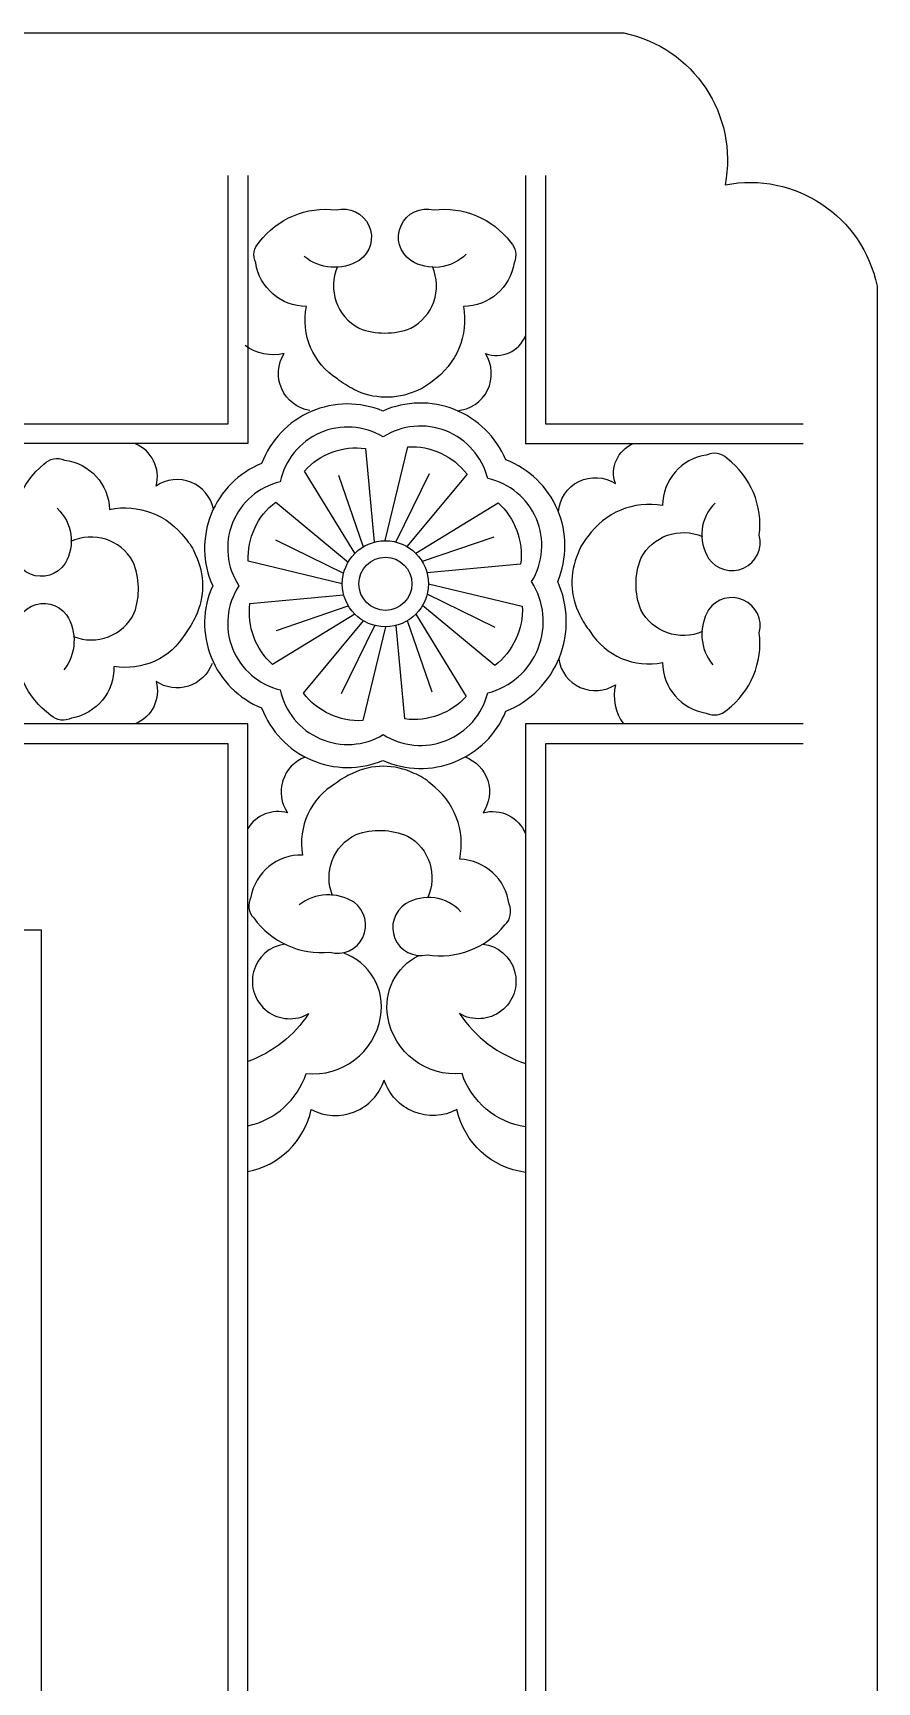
# Model space of a CAD drawing. Extents: x -66030 to 95157, y -13132 to 45879.
# Drawn here: x -12754 to -12242, y 3344 to 4344 of the extents above; entities that cross this region are included whole.
import ezdxf

# ---------------------------------------------------------------- set-up
doc = ezdxf.new("R2010")
doc.units = 0
doc.header["$LTSCALE"] = 100
doc.header["$MEASUREMENT"] = 0
doc.layers.add('3', color=11, linetype='CONTINUOUS')
doc.layers.add('7', color=105, linetype='CONTINUOUS')

msp = doc.modelspace()

# ---------------------------------------------------------------- linework, layer by layer
at = {"layer": '3'}
for p, q in [((-12568.7, 4075.6), (-12553.8, 4032.2)), ((-12513.8, 4076.3), (-12534, 4035.1)), ((-12606.9, 4036.3), (-12565.7, 4016.1)), ((-12474.5, 4038), (-12517.9, 4023.2)), ((-12473.8, 3983.2), (-12515, 4003.4)), ((-12606.2, 3981.4), (-12562.8, 3996.3)), ((-12566.9, 3943.2), (-12546.7, 3984.4)), ((-12512, 3943.9), (-12526.9, 3987.3))]:
    msp.add_line(p, q, dxfattribs=at)
for points in [[(-14185.3, 4190.3, -0.410539), (-14093.2, 4251.7, -0.410539), (-14031.8, 4343.8), (-12395.7, 4343.8, -0.410539), (-12334.3, 4251.7, -0.410539), (-12242.2, 4190.3), (-12242.2, 2538.7, -0.410539), (-12334.3, 2477.3, -0.410539), (-12395.7, 2385.2), (-14031.8, 2385.2, -0.410539), (-14093.2, 2477.3, -0.410539), (-14185.3, 2538.7)], [(-12435.8, 4011.1, 0.423982), (-12467.3, 4084.9, 0.420661), (-12541.8, 4114.5, 0.423641), (-12615.3, 4082.7, 0.425198), (-12645, 4008.5, 0.425198), (-12615.3, 3934.4, 0.423641), (-12541.8, 3902.5, 0.421993), (-12467.2, 3932.4, 0.425642)]]:
    msp.add_lwpolyline(points, format="xyb", close=True, dxfattribs=at)
for points in [[(-13761.7, 4257.4), (-13761.7, 4106.7), (-12635.7, 4106.7), (-12635.7, 4257.4)], [(-12443.3, 4257.4), (-12443.3, 4106.7), (-12286.9, 4106.7)], [(-12286.9, 3912.7), (-12443.3, 3912.7), (-12443.3, 2786.7), (-12286.9, 2786.7)]]:
    msp.add_lwpolyline(points, dxfattribs=at)
for points in [[(-12491.3, 4209.7, -0.35407), (-12524.9, 4205.8, -0.838332), (-12511, 4236.5, -0.26672), (-12464.4, 4216.9, -0.314427), (-12462.3, 4204.4, -0.369989), (-12492.9, 4177.9, -0.292926), (-12511.8, 4132.6, -0.099814), (-12521.8, 4126.6, -0.228766), (-12559.4, 4127.6, -0.050603), (-12569.4, 4134, -0.310937), (-12588.2, 4177.9, -0.369989), (-12618.9, 4204.4, -0.314427), (-12616.8, 4216.9, -0.26672), (-12570.1, 4236.5, -0.838332), (-12556.2, 4205.8, -0.319484), (-12589.5, 4208.3)], [(-12569.3, 4202.1, 0.395368), (-12556.2, 4164.7, 0.187473), (-12524.9, 4164.7, 0.395368), (-12511.8, 4202.1)], [(-12586.1, 4114.9, -0.541742), (-12601.6, 4149.3, -0.220663), (-12625.3, 4154.2)], [(-12496.8, 4114.7, 0.56785), (-12479.6, 4149.3, 0.400322), (-12455.3, 4160.1, 0.400322)], [(-12451.6, 4011, 0.515595), (-12478.2, 4073.6, 0.510716), (-12541.6, 4098.8, 0.515594), (-12604, 4071.6, 0.520492), (-12629.1, 4008.5, 0.520492), (-12604, 3945.4, 0.515594), (-12541.6, 3918.2, 0.510716), (-12478.2, 3943.5, 0.510332), (-12451.6, 4011)], [(-12644.5, 4055.1, 0.533225), (-12679.3, 4069, 0.383007), (-12692.1, 4094.7)], [(-12558.8, 4028.2), (-12589.4, 4078.1, -0.246463), (-12552.3, 4091.8), (-12547, 4035)], [(-12540.4, 4035.9), (-12526.7, 4092.8, -0.246463), (-12490.8, 4076.2), (-12527.2, 4032.3)], [(-12435.4, 4053.3, -0.56785), (-12400.8, 4070.5, -0.400322), (-12390, 4094.7, -0.400322)], [(-12739.3, 4055.5, -0.35407), (-12734.5, 4022, -0.838332), (-12765.5, 4035.1, -0.26672), (-12747.3, 4082.3, -0.314427), (-12734.8, 4084.7, -0.369989), (-12707.5, 4054.8, -0.292926), (-12661.7, 4037.3, -0.099814), (-12655.4, 4027.3, -0.228766), (-12655.4, 3989.7, -0.050603), (-12661.5, 3979.6, -0.310937), (-12704.9, 3959.6, -0.369989), (-12730.5, 3928.2, -0.314427), (-12743.1, 3929.9, -0.26672), (-12763.9, 3976.1, -0.838332), (-12733.6, 3990.8, -0.319484), (-12735.2, 3957.5)], [(-12340.4, 4058.7, 0.35407), (-12344.3, 4025.1, 0.838332), (-12313.6, 4039.1, 0.26672), (-12333.1, 4085.7, 0.314427), (-12345.7, 4087.8, 0.369989), (-12372.2, 4057.2, 0.292926), (-12417.5, 4038.3, 0.099814), (-12423.5, 4028.2, 0.228766), (-12422.4, 3990.7, 0.050603), (-12416.1, 3980.7, 0.310937), (-12372.2, 3961.9, 0.369989), (-12345.7, 3931.2, 0.314427), (-12333.1, 3933.3, 0.26672), (-12313.6, 3980, 0.838332), (-12344.3, 3993.9, 0.319484), (-12341.8, 3960.6)], [(-12566.5, 4009.7), (-12623.4, 4023.4, -0.246463), (-12606.8, 4059.3), (-12562.9, 4022.9)], [(-12521.9, 4028.2), (-12472, 4058.8, -0.246463), (-12458.3, 4021.7), (-12515.1, 4016.4)], [(-12729.5, 3977.8, 0.395368), (-12692.5, 3992, 0.187473), (-12693.4, 4023.2, 0.395368), (-12731.1, 4035.3)], [(-12348, 3980.8, -0.395368), (-12385.4, 3993.9, -0.187473), (-12385.4, 4025.1, -0.395368), (-12348, 4038.3)], [(-12558.8, 3991.3), (-12608.7, 3960.7, -0.246463), (-12622.4, 3997.7), (-12565.6, 4003.1)], [(-12514.2, 4009.7), (-12457.3, 3996.1, -0.246463), (-12473.9, 3960.2), (-12517.8, 3996.6)], [(-12521.9, 3991.3), (-12491.3, 3941.4, -0.246463), (-12528.4, 3927.7), (-12533.7, 3984.5)], [(-12540.3, 3983.6), (-12554, 3926.7, -0.246463), (-12589.9, 3943.3), (-12553.5, 3987.2)], [(-12645.4, 3961.3, -0.488711), (-12679.3, 3950.5, -0.383007), (-12692.1, 3924.7)], [(-12435.2, 3963.9, 0.541742), (-12400.8, 3948.5, 0.220663), (-12395.9, 3924.7)], [(-12588.9, 3904.6, 0.48607), (-12599.6, 3870.8, 0.334234), (-12623.7, 3861.3, 0.334234)], [(-12492, 3904.7, -0.488711), (-12481.1, 3870.8, -0.383007), (-12455.3, 3858)], [(-12494.5, 3810.8, 0.35407), (-12528, 3815.6, 0.838332), (-12515, 3784.6, 0.26672), (-12467.8, 3802.8, 0.314427), (-12465.3, 3815.3, 0.369989), (-12495.2, 3842.6, 0.292926), (-12512.8, 3888.4, 0.099814), (-12522.8, 3894.7, 0.228766), (-12560.3, 3894.7, 0.050603), (-12570.5, 3888.6, 0.310937), (-12590.5, 3845.2, 0.369989), (-12621.9, 3819.6, 0.314427), (-12620.1, 3807, 0.26672), (-12574, 3786.2, 0.838332), (-12559.3, 3816.5, 0.319484), (-12592.6, 3814.9)], [(-12572.3, 3820.5, -0.395368), (-12558.1, 3857.6, -0.187473), (-12526.9, 3856.7, -0.395368), (-12514.8, 3819)], [(-12601.3, 3791.1, 1.218925), (-12586.8, 3749, -0.159245), (-12623.7, 3719.9, -0.159245)], [(-12481.2, 3791.2, -1.229757), (-12495.3, 3749, 0.170214), (-12455.3, 3718.8)], [(-12623.7, 3680.9, 0.265252), (-12588.3, 3712.7, 0.397275), (-12543.3, 3747, 0.370591), (-12566, 3785.9)], [(-12455.3, 3680.3, -0.282647), (-12493.8, 3712.7, -0.397275), (-12538.8, 3747, -0.335284), (-12520.1, 3784.2, -0.335284)], [(-12623.7, 3653.2, 0.298746), (-12585.2, 3690.8, 0.465679), (-12541, 3708.7)], [(-12455.3, 3652.7, -0.316056), (-12496.9, 3690.8, -0.465679), (-12541, 3708.7, -0.495843)]]:
    msp.add_lwpolyline(points, format="xyb", dxfattribs=at)
for points in [[(-12635.7, 3912.7), (-13761.7, 3912.7), (-13761.7, 2786.7), (-12635.7, 2786.7)], [(-12748.7, 3799.7), (-13648.7, 3799.7), (-13648.7, 2899.7), (-12748.7, 2899.7)]]:
    msp.add_lwpolyline(points, close=True, dxfattribs=at)
for radius in [26.1, 16.1]:
    msp.add_circle((-12540.3, 4009.7), radius, dxfattribs=at)
at = {"layer": '7'}
for p, q in [((-12623.7, 3924.7), (-13773.7, 3924.7)), ((-12623.7, 2774.7), (-12623.7, 3924.7))]:
    msp.add_line(p, q, dxfattribs=at)
for points in [[(-12623.7, 4257.4), (-12623.7, 4094.7), (-13773.7, 4094.7), (-13773.7, 4257.4)], [(-12455.3, 4257.4), (-12455.3, 4094.7), (-12286.9, 4094.7)], [(-12286.9, 3924.7), (-12455.3, 3924.7), (-12455.3, 2774.7), (-12286.9, 2774.7)]]:
    msp.add_lwpolyline(points, dxfattribs=at)

doc.saveas('drawing.dxf')
